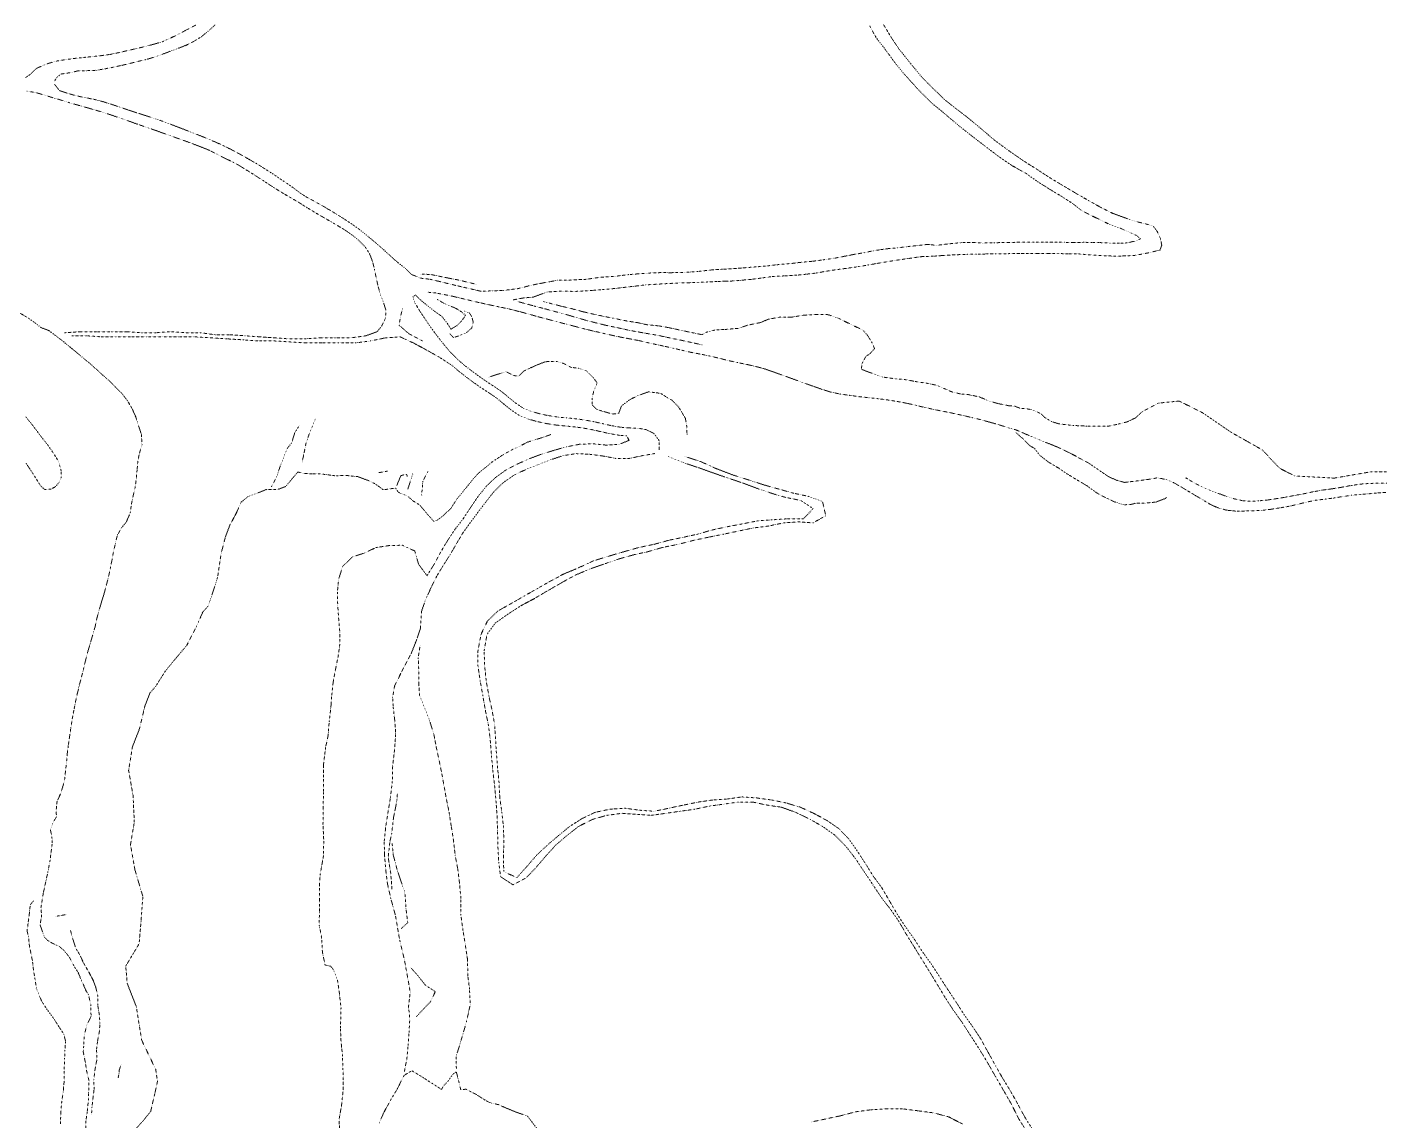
# Model space of a CAD drawing. Extents: x 682410 to 689460, y 7661803 to 7669124.
# Drawn here: x 686688 to 687350, y 7667951 to 7668486 of the extents above; entities that cross this region are included whole.
import ezdxf

# ---------------------------------------------------------------- set-up
doc = ezdxf.new("R2010")
doc.units = 0
doc.header["$MEASUREMENT"] = 0
doc.linetypes.add('DOT', pattern=[0.25, 0, -0.25])
doc.layers.add('02 TOE_Line', color=1, linetype='DOT', lineweight=20)

msp = doc.modelspace()

# ---------------------------------------------------------------- linework, layer by layer
at = {"layer": '02 TOE_Line'}
for points in [[(686770.56, 7668486.93, 4396.71), (686766.58, 7668484.87, 4395.97), (686762.49, 7668482.69, 4395.28), (686758.43, 7668480.66, 4394.48), (686754.23, 7668478.81, 4393.85), (686750.1, 7668477.57, 4393.32), (686746.07, 7668476.54, 4392.87), (686741.85, 7668475.49, 4392.33), (686737.24, 7668474.46, 4391.67), (686733.31, 7668473.54, 4391.1), (686728.77, 7668472.59, 4390.57), (686724.31, 7668471.99, 4390.16), (686719.99, 7668471.52, 4389.82), (686715.77, 7668471.1, 4389.36), (686711.42, 7668470.64, 4388.88), (686707.1, 7668470.07, 4388.49), (686702.4, 7668469.31, 4388.05), (686697.81, 7668467.99, 4387.62), (686692.72, 7668465.8, 4387.23), (686689.57, 7668462.77, 4386.68), (686687.15, 7668461.14, 4386.04)], [(686779.98, 7668486.99, 4398.12), (686776.89, 7668484.12, 4397.35), (686773.28, 7668481.22, 4396.61), (686769.63, 7668478.92, 4395.92), (686765.74, 7668477.02, 4395.23), (686761.88, 7668475.51, 4394.56), (686758.04, 7668474.11, 4394.05), (686754.24, 7668472.66, 4393.59), (686750.28, 7668471.25, 4393.12), (686746.12, 7668470.05, 4392.51), (686742.18, 7668469.13, 4392), (686737.94, 7668468.06, 4391.39), (686733.8, 7668467.11, 4390.83), (686729.67, 7668466.2, 4390.42), (686725.69, 7668465.45, 4389.96), (686721.59, 7668464.77, 4389.61), (686717.25, 7668464.65, 4389.26), (686712.93, 7668464.53, 4388.84), (686709.37, 7668463.69, 4388.41), (686704.93, 7668463.03, 4388), (686702.71, 7668461.47, 4387.54), (686701.38, 7668459.36, 4387.08)], [(686701.57, 7668457.94, 4385.55), (686703.97, 7668454.89, 4384.86), (686708.17, 7668453.49, 4384.21), (686712.23, 7668452.36, 4383.63), (686716.43, 7668451.49, 4383.21), (686720.61, 7668450.68, 4382.93), (686724.84, 7668449.61, 4382.67), (686728.93, 7668448.36, 4382.51), (686733.27, 7668446.88, 4382.27), (686737.69, 7668445.37, 4381.95), (686741.75, 7668444.05, 4381.58), (686746.05, 7668442.68, 4381.31), (686750.37, 7668441.27, 4381.15), (686754.44, 7668439.88, 4381.02), (686758.25, 7668438.46, 4380.92), (686762.64, 7668436.76, 4380.74), (686767.02, 7668435.07, 4380.56), (686771.29, 7668433.41, 4380.42), (686775.48, 7668431.75, 4380.26), (686779.66, 7668429.99, 4380.07), (686783.87, 7668428.1, 4379.86), (686788.15, 7668425.98, 4379.63), (686792.39, 7668423.7, 4379.37), (686795.97, 7668421.69, 4379.18), (686800.01, 7668419.36, 4378.97), (686803.8, 7668417.05, 4378.71), (686807.44, 7668414.73, 4378.36), (686810.79, 7668412.48, 4378.08), (686814.49, 7668410.01, 4377.74), (686818.26, 7668407.4, 4377.38), (686821.72, 7668404.78, 4377.07), (686825.1, 7668402.61, 4376.81), (686828.96, 7668400.56, 4376.33), (686832.52, 7668398.58, 4375.82), (686836.04, 7668396.52, 4375.33), (686839.58, 7668394.39, 4374.99), (686843.29, 7668392.03, 4374.4), (686846.94, 7668389.64, 4373.81), (686850.44, 7668387.16, 4373.33), (686853.98, 7668384.32, 4372.76), (686857.14, 7668381.7, 4372.24), (686860.23, 7668379.05, 4371.72), (686863.3, 7668376.34, 4371.14), (686866.31, 7668373.6, 4370.7), (686869.62, 7668370.64, 4370.39), (686872.94, 7668368.1, 4369.98), (686876.11, 7668364.98, 4369.56), (686880.68, 7668363.15, 4369.1), (686885.11, 7668362.67, 4368.82), (686889.35, 7668361.68, 4368.49), (686893.61, 7668360.62, 4368.21), (686897.75, 7668359.66, 4367.94), (686901.72, 7668358.71, 4367.55), (686906.01, 7668357.72, 4367.2), (686910.11, 7668356.76, 4366.94), (686915.64, 7668356.98, 4366.27), (686921.17, 7668357.2, 4365.6), (686924.67, 7668357.63, 4365.22), (686928.16, 7668358.06, 4364.85), (686931.54, 7668358.92, 4364.42), (686934.92, 7668359.78, 4363.99), (686940.52, 7668360.87, 4363.07), (686944.07, 7668361.52, 4362.63), (686947.63, 7668362.16, 4362.18), (686952.35, 7668362.2, 4361.46), (686956.89, 7668362.41, 4360.96), (686961.44, 7668362.62, 4360.47), (686964.9, 7668363.11, 4359.98), (686968.35, 7668363.61, 4359.49), (686972.01, 7668363.86, 4358.97), (686975.66, 7668364.1, 4358.45), (686982.36, 7668364.92, 4357.47), (686986.67, 7668365.27, 4356.88), (686990.97, 7668365.63, 4356.29), (686994.64, 7668365.77, 4355.83), (686998.31, 7668365.91, 4355.38), (687002.77, 7668365.85, 4354.81), (687009.72, 7668366, 4354.12), (687016.29, 7668366.46, 4353.34), (687022.49, 7668367.17, 4352.43), (687028.34, 7668367.56, 4351.76), (687035.17, 7668367.94, 4350.89), (687041.09, 7668368.44, 4350.21), (687045.31, 7668368.77, 4349.78), (687049.53, 7668369.09, 4349.34), (687054.44, 7668369.71, 4348.66), (687058.63, 7668370.09, 4348.19), (687062.81, 7668370.46, 4347.72), (687066.06, 7668370.88, 4347.19), (687072.39, 7668371.45, 4346.35), (687077.47, 7668372.16, 4345.55), (687082.97, 7668372.94, 4344.62), (687087.73, 7668373.86, 4343.96), (687092.48, 7668374.79, 4343.31), (687097.57, 7668375.65, 4342.84), (687102.14, 7668376.6, 4342.18), (687105.83, 7668377.14, 4341.78), (687109.77, 7668377.71, 4341.05), (687113.88, 7668377.98, 4340.49), (687118.16, 7668378.56, 4340.21), (687123.33, 7668379.12, 4339.46), (687128.51, 7668379.67, 4338.71), (687132.96, 7668379.25, 4338.17), (687138.69, 7668379.95, 4337.66), (687145.06, 7668380.56, 4337.24), (687151.16, 7668380.69, 4336.81), (687155.46, 7668380.35, 4336.22), (687160.97, 7668380.5, 4335.82), (687167.6, 7668380.63, 4335.22), (687174.23, 7668380.77, 4334.62), (687179.86, 7668380.79, 4333.96), (687185.49, 7668380.81, 4333.31), (687191.11, 7668380.83, 4332.65), (687195.59, 7668380.72, 4332.13), (687200.07, 7668380.61, 4331.6), (687205.2, 7668380.72, 4331), (687208.81, 7668380.65, 4330.59), (687212.41, 7668380.58, 4330.17), (687217.72, 7668380.35, 4329.6), (687222.32, 7668380.36, 4328.92), (687225.36, 7668380.36, 4328.21), (687230.67, 7668381.42, 4327.28), (687232.6, 7668382.44, 4326.73), (687230.69, 7668384.1, 4326.47), (687226.65, 7668385.88, 4325.94), (687222.61, 7668387.66, 4325.41), (687216.79, 7668389.83, 4324.92), (687213.3, 7668391.53, 4324.78), (687209.8, 7668393.22, 4324.63), (687203.87, 7668396.21, 4324.38), (687199.27, 7668399.84, 4324.01), (687193.57, 7668403.44, 4323.47), (687188.33, 7668406.59, 4322.89), (687185.32, 7668408.5, 4322.69), (687182.3, 7668410.4, 4322.48), (687176.84, 7668414.29, 4322.18), (687173.25, 7668416.31, 4321.89), (687169.65, 7668418.34, 4321.59), (687163.98, 7668422.18, 4320.91), (687160.44, 7668424.85, 4320.3), (687156.91, 7668427.51, 4319.68), (687153.5, 7668430.15, 4318.92), (687150.09, 7668432.79, 4318.15), (687147.27, 7668435.01, 4318.3), (687144.44, 7668437.23, 4318.44), (687139.84, 7668441.08, 4317.55), (687135.54, 7668444.77, 4317.01), (687130.92, 7668448.47, 4316.47), (687128.03, 7668451.31, 4316.1), (687125.14, 7668454.15, 4315.72), (687120.75, 7668458.91, 4315.12), (687116.54, 7668463.64, 4314.6), (687112.32, 7668468.84, 4313.99), (687109.77, 7668472.33, 4313.54), (687107.21, 7668475.82, 4313.09), (687103.29, 7668480.88, 4312.61), (687100.32, 7668486.51, 4312.05)], [(687106.99, 7668487.1, 4311.97), (687109.06, 7668483.69, 4312.42), (687111.14, 7668480.28, 4312.87), (687114.63, 7668475.13, 4313.36), (687117.5, 7668471.55, 4313.84), (687120.37, 7668467.96, 4314.31), (687123.02, 7668464.73, 4314.68), (687125.68, 7668461.5, 4315.05), (687128.69, 7668458.47, 4315.46), (687131.71, 7668455.45, 4315.87), (687136.68, 7668450.61, 4316.51), (687141.68, 7668446.64, 4317.22), (687145.01, 7668444.09, 4317.63), (687148.34, 7668441.54, 4318.03), (687151.73, 7668438.73, 4318.43), (687155.11, 7668435.91, 4318.82), (687158.22, 7668433.25, 4319.32), (687161.32, 7668430.6, 4319.82), (687165.06, 7668427.86, 4320.36), (687168.79, 7668425.12, 4320.89), (687171.96, 7668422.93, 4321.24), (687175.12, 7668420.74, 4321.6), (687178.42, 7668418.66, 4321.89), (687181.73, 7668416.59, 4322.17), (687185.28, 7668414.28, 4322.41), (687188.83, 7668411.97, 4322.65), (687194.49, 7668408.58, 4323.02), (687197.8, 7668406.62, 4323.3), (687201.1, 7668404.66, 4323.58), (687204.4, 7668402.78, 4323.79), (687207.7, 7668400.89, 4323.99), (687212.63, 7668398.11, 4324.3), (687215.87, 7668396.48, 4324.58), (687219.11, 7668394.85, 4324.85), (687224.88, 7668392.75, 4325.27), (687230.15, 7668390.96, 4325.63), (687235.14, 7668389.74, 4326.09), (687238.85, 7668388.65, 4326.14), (687240.86, 7668385.99, 4326.49), (687242.44, 7668382.5, 4326.63), (687243.03, 7668379.31, 4326.91), (687242.18, 7668376.89, 4327.25), (687236.4, 7668375.54, 4327.43), (687229.7, 7668374.28, 4328), (687225.49, 7668374.1, 4328.54), (687221.28, 7668373.92, 4329.09), (687214.47, 7668374.14, 4329.96), (687209.24, 7668374.49, 4330.6), (687202.41, 7668375.04, 4331.3), (687197.45, 7668375.12, 4331.87), (687192.5, 7668375.19, 4332.44), (687187.47, 7668375.22, 4333.15), (687182.44, 7668375.25, 4333.87), (687178.22, 7668375.24, 4334.35), (687174, 7668375.22, 4334.83), (687168.01, 7668375.16, 4335.41), (687162.01, 7668375.1, 4336), (687157.21, 7668375.01, 4336.22), (687152.4, 7668374.92, 4336.44), (687147.6, 7668374.83, 4336.67), (687143.42, 7668374.66, 4337.05), (687139.23, 7668374.48, 4337.43), (687135.5, 7668374.22, 4337.86), (687131.76, 7668373.96, 4338.29), (687125.33, 7668373.69, 4339.17), (687118.95, 7668372.77, 4340), (687112.57, 7668371.85, 4340.82), (687108.25, 7668371.13, 4341.34), (687103.93, 7668370.41, 4341.86), (687099.36, 7668369.61, 4342.38), (687094.79, 7668368.81, 4342.91), (687089.93, 7668368.14, 4343.53), (687085.06, 7668367.47, 4344.14), (687080.2, 7668366.8, 4344.76), (687073.72, 7668365.62, 4345.84), (687069.14, 7668365.13, 4346.56), (687064.56, 7668364.64, 4347.29), (687058.55, 7668364.29, 4347.98), (687052.55, 7668363.95, 4348.67), (687047.49, 7668363.28, 4349.31), (687042.43, 7668362.62, 4349.95), (687038.11, 7668362.22, 4350.54), (687033.8, 7668361.82, 4351.14), (687029.7, 7668361.7, 4351.57), (687025.6, 7668361.58, 4352), (687021.02, 7668361.33, 4352.63), (687016.43, 7668361.07, 4353.26), (687011.92, 7668360.97, 4353.73), (687007.42, 7668360.87, 4354.2), (687002.9, 7668360.62, 4354.73), (686998.39, 7668360.36, 4355.26), (686994.41, 7668360.12, 4355.77), (686990.44, 7668359.87, 4356.29), (686986.47, 7668359.4, 4356.91), (686982.5, 7668358.94, 4357.53), (686978.34, 7668358.46, 4358.12), (686974.18, 7668357.98, 4358.72), (686969.41, 7668357.58, 4359.3), (686964.64, 7668357.19, 4359.88), (686960.27, 7668356.93, 4360.46), (686955.91, 7668356.68, 4361.04), (686950.53, 7668356.87, 4361.72), (686946.51, 7668356.65, 4362.3), (686942.49, 7668356.43, 4362.89), (686939.04, 7668355.16, 4363.55), (686935.58, 7668353.9, 4364.21), (686930.39, 7668353.45, 4364.68), (686925.74, 7668352.53, 4365.46)], [(686706.44, 7668336.5, 4343.61), (686714.25, 7668337, 4344.53), (686722.19, 7668337, 4345.59), (686729.44, 7668337, 4346.59), (686737.06, 7668337, 4347.75), (686744.12, 7668336.5, 4348.7), (686751.38, 7668336.5, 4349.87), (686758.38, 7668337, 4351.09), (686765.56, 7668336.5, 4352.37), (686772.81, 7668336.5, 4353.55), (686780.19, 7668335.5, 4354.89), (686787.25, 7668335.5, 4356.2), (686794.69, 7668335, 4357.58), (686801.81, 7668334.5, 4358.92), (686808.94, 7668334, 4360.24), (686816.25, 7668333.5, 4361.64), (686823.81, 7668333.5, 4362.99), (686831.44, 7668334, 4364.32), (686838.88, 7668334, 4365.53), (686846.56, 7668334, 4366.7), (686853.81, 7668335, 4367.63), (686859.31, 7668337, 4368.42), (686861.62, 7668339.91, 4368.84), (686863.41, 7668343.69, 4369.16), (686863.6, 7668347.53, 4369.52), (686862.44, 7668351.22, 4369.62), (686860.95, 7668355.13, 4369.75), (686859.8, 7668359.06, 4369.91), (686858.86, 7668363.32, 4370.15), (686858, 7668367.53, 4370.64), (686857.04, 7668371.36, 4371.15), (686855.64, 7668375.09, 4371.52), (686853.55, 7668378.34, 4372.09), (686850.67, 7668381.34, 4372.65), (686847.49, 7668383.99, 4373.21), (686844.13, 7668386.33, 4373.75), (686840.37, 7668388.67, 4374.23), (686836.52, 7668390.91, 4374.91), (686832.67, 7668393.13, 4375.51), (686828.87, 7668395.32, 4376.04), (686825.06, 7668397.64, 4376.59), (686821.44, 7668399.93, 4376.96), (686817.81, 7668402.09, 4377.27), (686814.31, 7668404.1, 4377.59), (686810.53, 7668406.39, 4377.85), (686806.62, 7668408.88, 4378.2), (686802.63, 7668411.52, 4378.55), (686799.2, 7668413.7, 4378.83), (686795.71, 7668415.89, 4379.04), (686792.23, 7668418.03, 4379.28), (686788.61, 7668420.01, 4379.56), (686784.76, 7668421.89, 4379.74), (686780.94, 7668423.79, 4379.97), (686777.25, 7668425.69, 4380.18), (686773.23, 7668427.34, 4380.36), (686769.03, 7668428.94, 4380.51), (686764.64, 7668430.56, 4380.6), (686760.13, 7668432.15, 4380.76), (686755.62, 7668433.74, 4380.92), (686751.19, 7668435.33, 4381.12), (686746.87, 7668436.84, 4381.29), (686742.94, 7668438.2, 4381.44), (686738.95, 7668439.6, 4381.58), (686734.49, 7668441.17, 4381.92), (686730.02, 7668442.71, 4382.22), (686725.54, 7668444.18, 4382.45), (686721.63, 7668445.33, 4382.67), (686717.62, 7668446.49, 4382.94), (686713.42, 7668447.68, 4383.31), (686708.95, 7668448.93, 4383.93), (686704.75, 7668450.25, 4384.56), (686700.67, 7668451.42, 4385.27), (686696.5, 7668452.76, 4385.94), (686692.29, 7668453.95, 4386.4), (686687.93, 7668454.68, 4386.77)], [(686907.79, 7668360.21, 4366.48), (686898.6, 7668362.37, 4367.3), (686893.87, 7668363.27, 4367.75), (686885.63, 7668364.96, 4368.54), (686880.71, 7668365.21, 4369.05)], [(686997.28, 7668279.22, 4381.3), (686997.25, 7668283.71, 4381.26), (686994.71, 7668287.18, 4381.2), (686990.83, 7668289.14, 4381.12), (686986.54, 7668289.85, 4380.87), (686982.4, 7668289.93, 4380.5), (686978.34, 7668290.29, 4380.02), (686973.95, 7668291.06, 4379.52), (686969.43, 7668292.05, 4379.02), (686965.24, 7668293, 4378.52), (686960.79, 7668293.83, 4378.03), (686956.27, 7668294.44, 4377.63), (686951.85, 7668294.88, 4377.28), (686947.7, 7668295.27, 4377.13), (686943.16, 7668295.95, 4376.9), (686938.72, 7668296.91, 4376.78), (686934.5, 7668298.07, 4376.61), (686930.73, 7668299.61, 4376.28), (686926.92, 7668302.2, 4375.59), (686923.63, 7668304.88, 4375.11), (686920.31, 7668307.62, 4374.73), (686916.57, 7668310.19, 4374.32), (686912.79, 7668312.65, 4373.88), (686909.07, 7668315.24, 4373.42), (686905.44, 7668317.91, 4373), (686901.93, 7668320.65, 4372.53), (686898.61, 7668323.5, 4371.99), (686895.49, 7668326.59, 4371.52), (686892.64, 7668329.89, 4371.04), (686889.94, 7668333.28, 4370.67), (686887.33, 7668336.69, 4370.45), (686884.9, 7668340.05, 4370.31), (686882.65, 7668343.38, 4370.15), (686880.07, 7668347.26, 4369.88), (686877.91, 7668350.91, 4369.64), (686876.81, 7668353.93, 4369.5), (686878.03, 7668355.01, 4369.37), (686880, 7668352.96, 4369.2), (686883.48, 7668350.1, 4368.98), (686886.99, 7668347.27, 4368.86), (686891.01, 7668344.43, 4369.06), (686893.59, 7668341.15, 4369.15), (686895.4, 7668338.25, 4369.21), (686898.3, 7668339.95, 4369.14), (686900.39, 7668342.03, 4368.92), (686902.6, 7668344.91, 4368.79), (686900.51, 7668346.77, 4368.59), (686897.63, 7668348.54, 4368.75), (686892.09, 7668350.81, 4368.77), (686888.56, 7668352.89, 4368.79)], [(687352.65, 7668258.42, 4360.89), (687348.07, 7668258.11, 4361.51), (687343.92, 7668257.71, 4362.04), (687339.84, 7668257.44, 4362.59), (687335.78, 7668257, 4363.11), (687331.66, 7668256.42, 4363.79), (687326.93, 7668255.63, 4364.46), (687322.87, 7668255.13, 4364.95), (687318.16, 7668254.55, 4365.71), (687313.56, 7668253.6, 4366.3), (687309.66, 7668252.62, 4366.9), (687305.17, 7668251.61, 4367.64), (687300.63, 7668250.82, 4368.1), (687296.22, 7668250.12, 4368.56), (687291.74, 7668249.62, 4368.94), (687287.38, 7668249.38, 4369.25), (687283.18, 7668249.32, 4369.39), (687279.12, 7668249.28, 4369.52), (687274.86, 7668249.7, 4369.66), (687270.56, 7668250.85, 4369.65), (687266.79, 7668252.54, 4369.7), (687262.98, 7668254.91, 4369.68), (687259.41, 7668256.95, 4369.54), (687255.81, 7668259.1, 4369.39), (687252.24, 7668261.28, 4369.3), (687248.64, 7668263.31, 4369.49), (687245.09, 7668264.75, 4369.64), (687240.99, 7668265.54, 4369.6), (687236.53, 7668264.79, 4369.73), (687231.51, 7668264.12, 4370.07), (687224.99, 7668263.31, 4370.3), (687221.51, 7668264.16, 4370.29), (687217.25, 7668265.97, 4370.05), (687212.16, 7668269.42, 4369.96), (687207.46, 7668272.65, 4369.99), (687204.33, 7668274.33, 4369.84), (687199.39, 7668277.03, 4369.76), (687194.41, 7668279.53, 4369.66), (687188.97, 7668281.86, 4369.56), (687186.05, 7668282.96, 4369.51), (687181.8, 7668284.73, 4369.43), (687178.17, 7668286.24, 4369.26), (687173.28, 7668288.31, 4369.23), (687171.96, 7668288.91, 4369.13), (687168.15, 7668289.99, 4368.9), (687163.59, 7668291.43, 4368.75), (687158.97, 7668292.75, 4368.64), (687154.4, 7668294, 4368.53), (687150.04, 7668295.05, 4368.59), (687145.79, 7668296.04, 4368.53), (687141.53, 7668296.97, 4368.33), (687137.08, 7668297.88, 4367.97), (687132.48, 7668298.81, 4367.62), (687127.73, 7668299.84, 4367.37), (687123.04, 7668300.94, 4367.13), (687118.22, 7668302.04, 4366.73), (687113.54, 7668302.91, 4366.28), (687108.71, 7668303.66, 4365.77), (687104.48, 7668304.21, 4365.24), (687099.84, 7668304.72, 4364.67), (687094.98, 7668305.22, 4364.32), (687090.26, 7668305.89, 4363.91), (687085.65, 7668306.54, 4363.4), (687081.21, 7668307.47, 4362.92), (687076.93, 7668308.78, 4362.42), (687072.9, 7668310.22, 4362.06), (687068.88, 7668311.64, 4361.95), (687064.85, 7668313.07, 4361.78), (687060.92, 7668314.52, 4361.67), (687056.9, 7668315.96, 4361.5), (687053, 7668317.38, 4361.74), (687048.33, 7668318.98, 4362.06), (687044.45, 7668319.99, 4362.16), (687040.55, 7668320.89, 4362.34), (687035.66, 7668321.89, 4362.46), (687030.87, 7668322.96, 4362.49), (687026.96, 7668323.93, 4362.55), (687022.14, 7668325.08, 4362.58), (687017.49, 7668326.02, 4362.68), (687012.88, 7668326.9, 4362.82), (687008.38, 7668327.94, 4362.97), (687004.02, 7668328.92, 4363.19), (686999.71, 7668329.91, 4363.23), (686995.43, 7668330.82, 4363.28), (686991.14, 7668331.75, 4363.37), (686986.98, 7668332.73, 4363.52), (686982.91, 7668333.5, 4363.65), (686978.65, 7668334.29, 4363.71), (686974.25, 7668335.23, 4363.77), (686969.77, 7668336.23, 4363.89), (686965.33, 7668337.25, 4364.13), (686960.85, 7668338.32, 4364.22), (686956.33, 7668339.52, 4364.36), (686951.79, 7668340.7, 4364.49), (686947.12, 7668341.92, 4364.6), (686942.4, 7668343.15, 4364.72), (686937.77, 7668344.39, 4364.88), (686933.22, 7668345.67, 4365.04), (686928.61, 7668346.93, 4365.22), (686923.81, 7668348.11, 4365.4), (686918.96, 7668349.14, 4365.85), (686914.21, 7668350.14, 4366.36), (686909.55, 7668351.16, 4366.81), (686905.11, 7668352.2, 4367.22), (686900.84, 7668353.22, 4367.63), (686896.63, 7668354.23, 4367.85), (686892.53, 7668355.09, 4368.12), (686888.01, 7668355.93, 4368.48), (686883.88, 7668356.33, 4368.79)], [(686684.66, 7668346.08, 4343.92), (686688.57, 7668343.77, 4343.51), (686691.97, 7668341.33, 4342.95), (686694.89, 7668339.06, 4342.75), (686698.8, 7668337.55, 4342.57), (686702.35, 7668334.85, 4342.5), (686705.83, 7668332.21, 4342.12), (686709.24, 7668329.37, 4341.71), (686712.52, 7668326.7, 4341.47), (686715.58, 7668324.1, 4341.28), (686718.81, 7668321.51, 4341.04), (686722.14, 7668318.47, 4340.79), (686725.17, 7668315.71, 4340.61), (686728.35, 7668312.93, 4340.38), (686731.38, 7668309.86, 4340.17), (686734.38, 7668306.93, 4339.92), (686737.21, 7668303.24, 4339.7), (686739.47, 7668299.36, 4339.46), (686741.26, 7668295.32, 4339.23), (686742.64, 7668290.97, 4338.93), (686744.01, 7668286.73, 4338.69), (686744.32, 7668281.75, 4338.39), (686743.03, 7668277.49, 4337.94), (686742.28, 7668273.7, 4337.66), (686741.94, 7668269.8, 4337.4), (686741.56, 7668265.48, 4336.9), (686741.01, 7668261.1, 4336.42), (686740.03, 7668256.87, 4335.92), (686739.13, 7668252.74, 4335.41), (686738.55, 7668248.33, 4335.15), (686736.61, 7668243.9, 4334.78), (686733.93, 7668240.64, 4334.36), (686732.19, 7668237.36, 4333.86), (686731.28, 7668233.47, 4333.38), (686730.37, 7668229.38, 4332.97), (686729.64, 7668225.47, 4332.49), (686728.83, 7668221.3, 4332.04), (686727.88, 7668216.86, 4331.57), (686726.79, 7668212.79, 4331.15), (686725.75, 7668208.83, 4330.67), (686724.54, 7668204.92, 4330.24), (686723.34, 7668200.92, 4329.79), (686722.3, 7668197.05, 4329.32), (686721.35, 7668192.65, 4328.79), (686720.14, 7668188.45, 4328.31), (686718.99, 7668184.57, 4327.85), (686717.82, 7668180.57, 4327.43), (686716.76, 7668176.55, 4327.04), (686715.8, 7668172.4, 4326.57), (686714.71, 7668168.12, 4326.15), (686713.68, 7668164.25, 4325.8), (686712.68, 7668160.04, 4325.4), (686711.82, 7668156.11, 4325.04), (686711, 7668151.92, 4324.64), (686710.21, 7668147.77, 4324.22), (686709.52, 7668143.31, 4323.85), (686708.89, 7668139.05, 4323.47), (686708.31, 7668135, 4323.06), (686707.76, 7668130.74, 4322.77), (686707.37, 7668126.09, 4322.45), (686706.85, 7668121.6, 4322.2), (686706.4, 7668117.43, 4321.91), (686704.67, 7668111.41, 4321.05), (686702.78, 7668107.44, 4321.01), (686702.32, 7668102.93, 4320.96), (686702.47, 7668099.77, 4321.02), (686700.87, 7668097.06, 4321.1), (686699.49, 7668093.41, 4320.96), (686700.26, 7668089.94, 4320.73), (686700.39, 7668086.75, 4320.76), (686699.34, 7668078.55, 4320.84), (686698.2, 7668072.43, 4320.89), (686696.09, 7668062.8, 4320.99), (686694.89, 7668055.35, 4321.06), (686695.21, 7668051.48, 4321.09), (686694.45, 7668046.91, 4321.13), (686696.64, 7668040.84, 4321.28), (686698.17, 7668039.37, 4321.71), (686700.39, 7668037.98, 4322.16), (686703.81, 7668036.41, 4322.44), (686705.96, 7668034.64, 4322.72), (686708.86, 7668031.09, 4322.87), (686710.96, 7668026.92, 4323.01), (686713.03, 7668023.76, 4323.4), (686714.35, 7668020.59, 4323.74), (686717.06, 7668014.45, 4324.31), (686718.15, 7668012.78, 4324.47), (686719.28, 7668007.78, 4324.45), (686719.39, 7668002.18, 4325.14), (686717.3, 7667997.97, 4325.26), (686716.01, 7667992.54, 4325.79), (686715.8, 7667987.6, 4326.45), (686715.57, 7667984.85, 4326.82), (686716.54, 7667980.05, 4328.09), (686717.25, 7667975.36, 4329.19), (686718.41, 7667970.74, 4329.81), (686718.18, 7667964.84, 4330.71), (686718.08, 7667961.32, 4330.74), (686717.52, 7667955.48, 4331.14), (686716.93, 7667951.46, 4331.46), (686716.77, 7667946.13, 4331.54)], [(686871.65, 7668348.25, 4369.62), (686870.71, 7668344.18, 4369.62), (686870.03, 7668340.18, 4369.49), (686874.88, 7668336, 4369.81), (686881.44, 7668332.5, 4370.29)], [(686901.95, 7668347.01, 4368.45), (686904.35, 7668346.24, 4368.28), (686905.66, 7668344.31, 4368.66), (686906.29, 7668341.59, 4368.79), (686905.55, 7668338.78, 4369.18), (686902.9, 7668336.5, 4369.89), (686898.9, 7668334.84, 4370.41), (686896.59, 7668334.15, 4370.04), (686894.87, 7668336.05, 4369.91)], [(687018.2, 7668330.59, 4362.56), (687013.75, 7668331.58, 4362.7), (687009.15, 7668332.57, 4362.79), (687004.34, 7668333.57, 4363.02), (687000.39, 7668334.41, 4363.17), (686996.31, 7668335.27, 4363.18), (686992.02, 7668336, 4363.33), (686987.75, 7668336.75, 4363.47), (686983.45, 7668337.51, 4363.59), (686979.17, 7668338.43, 4363.69), (686974.89, 7668339.37, 4363.75), (686970.66, 7668340.26, 4363.89), (686966.43, 7668341.31, 4364.03), (686962.05, 7668342.41, 4364.2), (686957.69, 7668343.65, 4364.34), (686953.37, 7668344.93, 4364.5), (686949.04, 7668346.15, 4364.51), (686944.63, 7668347.31, 4364.78), (686940.32, 7668348.47, 4364.95), (686936.14, 7668349.56, 4365.12), (686932.07, 7668350.66, 4365.24), (686927.94, 7668351.77, 4365.39)], [(687376.41, 7668268.55, 4355.77), (687345.57, 7668268.54, 4359.2), (687327.35, 7668265.4, 4362.01), (687308, 7668266.47, 4361.56), (687300.7, 7668270.21, 4358.85), (687292.17, 7668279.23, 4353.58), (687276.83, 7668287.9, 4350.01), (687262.96, 7668297.39, 4348.23), (687251.55, 7668303.1, 4349.69), (687241.43, 7668302.07, 4353.59), (687233.56, 7668297.91, 4357.96), (687230.31, 7668294.95, 4360.19), (687226.44, 7668293.01, 4362.2), (687221.76, 7668291.81, 4363.59), (687216.78, 7668290.78, 4364.83), (687206.35, 7668290.84, 4365.76), (687199.46, 7668291.15, 4366.19), (687192.88, 7668291.92, 4366.71), (687189.11, 7668293.02, 4366.74), (687185.66, 7668295.19, 4366.29), (687183.96, 7668296.85, 4365.84), (687182.18, 7668297.78, 4365.7), (687179.04, 7668298.92, 4365.65), (687176.8, 7668299.31, 4365.81), (687173.59, 7668299.63, 4366.13), (687171.13, 7668300.58, 4366.11), (687168.25, 7668300.79, 4366.41), (687163.22, 7668301.81, 4366.5), (687158.69, 7668303.03, 4366.4), (687153.64, 7668305.19, 4365.92), (687148.16, 7668306.28, 4365.84), (687144.96, 7668306.51, 4365.9), (687140.53, 7668307.54, 4365.74), (687137.44, 7668308.86, 4365.37), (687133.09, 7668310.79, 4364.81), (687127.74, 7668311.87, 4364.58), (687121.8, 7668312.74, 4364.55), (687118.55, 7668313.48, 4364.18), (687112.92, 7668313.95, 4363.98), (687106.54, 7668314.82, 4363.76), (687102.42, 7668316.33, 4363.27), (687099.43, 7668317.34, 4362.95), (687096.16, 7668318.65, 4362.56), (687096.45, 7668321.49, 4361.59), (687098.41, 7668325, 4360.39), (687100.38, 7668326.26, 4359.95), (687102.59, 7668328.79, 4359.06), (687101.35, 7668331.59, 4358.09), (687099.16, 7668335.24, 4356.8), (687096.88, 7668337.77, 4355.87), (687093.09, 7668339.59, 4355.2), (687089.3, 7668341.41, 4354.57), (687085.01, 7668343.56, 4353.8), (687079.9, 7668345.33, 4353.43), (687073.66, 7668345.4, 4353.69), (687068.13, 7668345.1, 4353.98), (687061.65, 7668344.04, 4354.6), (687056.73, 7668344.2, 4354.76), (687050.69, 7668343.11, 4355.35), (687046.81, 7668341.47, 4356.13), (687040.4, 7668340.16, 4357.05), (687035.89, 7668338.62, 4357.96), (687029.38, 7668338.09, 4358.75), (687024.43, 7668337.83, 4359.25), (687020.22, 7668336.69, 4359.96), (687018.13, 7668335.55, 4360.52), (687013.65, 7668336.5, 4360.67), (687008.4, 7668337.57, 4360.86), (687001.99, 7668338.97, 4361.09), (686997.28, 7668339.83, 4361.21), (686990.68, 7668340.5, 4361.78), (686987.13, 7668341.36, 4361.72), (686981.43, 7668342.24, 4362.03), (686974.33, 7668343.68, 4362.25), (686966.64, 7668345.24, 4362.68), (686960.4, 7668346.65, 4363.07), (686954.65, 7668348.22, 4363.36), (686950, 7668349.3, 4363.54), (686944.21, 7668350.79, 4363.9), (686940.57, 7668351.79, 4364.02)], [(686840.92, 7667947.02, 4416.1), (686840.66, 7667951.56, 4415.62), (686841.95, 7667958.94, 4414.99), (686842.77, 7667966.95, 4414.37), (686842.61, 7667976.07, 4413.57), (686842.34, 7667983.1, 4412.92), (686841.55, 7667991.1, 4412.2), (686841.4, 7667996.62, 4411.67), (686841.64, 7668006.28, 4410.89), (686840.8, 7668013.9, 4410.3), (686839.92, 7668020.01, 4409.9), (686837.83, 7668025.19, 4409.35), (686836.6, 7668026.67, 4409.22), (686833.86, 7668027.29, 4409.17), (686832.56, 7668033.42, 4408.84), (686832.16, 7668040.8, 4408.14), (686831, 7668046.69, 4407.69), (686831.06, 7668053.11, 4407.14), (686831.08, 7668059.2, 4406.72), (686831.14, 7668067.75, 4406.07), (686831.51, 7668071.8, 4405.73), (686833.09, 7668080.78, 4404.97), (686833.18, 7668088.48, 4404.17), (686832.83, 7668096.01, 4403.4), (686832.84, 7668103.84, 4402.97), (686833.14, 7668111.8, 4402.43), (686833.02, 7668119.17, 4402.01), (686833.05, 7668125.02, 4401.67), (686834.06, 7668133.45, 4400.95), (686835.32, 7668139.56, 4400.33), (686835.88, 7668146.28, 4399.83), (686836.79, 7668154.52, 4399.39), (686837.09, 7668158.92, 4399.04), (686837.78, 7668165.47, 4398.63), (686838.97, 7668171.99, 4398.2), (686840.17, 7668177.86, 4397.8), (686841.06, 7668184.11, 4397.42), (686841.02, 7668190.37, 4396.89), (686840.5, 7668196.63, 4396.44), (686840.03, 7668203.22, 4395.9), (686839.87, 7668209.55, 4395.54), (686840.45, 7668215.79, 4395.07), (686842.42, 7668222.21, 4394.75), (686847.21, 7668226.9, 4394.67), (686853.11, 7668228.75, 4394.65), (686858.71, 7668231.45, 4394.43), (686865.07, 7668232.39, 4394.38), (686871.56, 7668232.59, 4394.16), (686877.68, 7668229.8, 4394.15), (686879.56, 7668223.35, 4394.3), (686883.68, 7668217.68, 4393.86), (686887.13, 7668223.19, 4392.86), (686890.27, 7668229.05, 4391.85), (686893.69, 7668234.77, 4390.84), (686897.43, 7668240.39, 4389.99), (686901.41, 7668245.56, 4389.29), (686904.93, 7668250.92, 4388.68), (686908.55, 7668256.29, 4387.97), (686912.76, 7668261.49, 4387.24), (686917.31, 7668265.75, 4386.49), (686922.42, 7668269.47, 4385.8), (686927.83, 7668272.27, 4385.35), (686933.87, 7668274.93, 4384.76), (686939.94, 7668277.18, 4384.18), (686946.02, 7668279.05, 4383.55), (686952.01, 7668280.73, 4382.97), (686958.32, 7668281.96, 4382.45), (686964.97, 7668282.19, 4382.11), (686971.19, 7668281.55, 4381.89), (686977.6, 7668281.88, 4381.42), (686982.5, 7668283.85, 4380.87), (686981.39, 7668286.07, 4380.5), (686977.82, 7668286.32, 4380.02), (686973.18, 7668287.14, 4379.52), (686968.56, 7668288.15, 4379.02), (686964.44, 7668289.08, 4378.52), (686960.16, 7668289.88, 4378.03), (686955.8, 7668290.47, 4377.63), (686951.47, 7668290.9, 4377.28), (686947.21, 7668291.3, 4377.13), (686942.44, 7668292.02, 4376.9), (686937.77, 7668293.02, 4376.78), (686933.21, 7668294.28, 4376.61), (686928.83, 7668296.06, 4376.28), (686924.52, 7668298.99, 4375.59), (686921.09, 7668301.79, 4375.11), (686917.91, 7668304.42, 4374.73), (686914.35, 7668306.86, 4374.32), (686910.55, 7668309.33, 4373.88), (686906.74, 7668311.99, 4373.42), (686903.03, 7668314.72, 4373), (686899.39, 7668317.55, 4372.53), (686895.89, 7668320.56, 4371.99), (686889.75, 7668324.5, 4371.25), (686883.56, 7668328, 4370.73), (686877.06, 7668331.5, 4370.11), (686870.5, 7668334.5, 4369.54), (686863.44, 7668334, 4368.85), (686856, 7668332.5, 4367.98), (686848.63, 7668331.5, 4367.04), (686840.19, 7668331.5, 4365.79), (686832.44, 7668331.5, 4364.54), (686824.25, 7668331.5, 4363.08), (686816.56, 7668332, 4361.65), (686808.88, 7668332.5, 4360.21), (686801.31, 7668332.5, 4358.85), (686794.06, 7668333, 4357.56), (686785.94, 7668333.5, 4356.05), (686777.75, 7668334, 4354.56), (686769.75, 7668334.5, 4353.14), (686762.25, 7668334.5, 4351.88), (686753.88, 7668334.5, 4350.3), (686746.44, 7668334.5, 4349.04), (686738.69, 7668334.5, 4347.9), (686731.44, 7668334.5, 4346.76), (686724.38, 7668334.5, 4345.84), (686717.12, 7668335, 4344.8), (686710.06, 7668335, 4343.98)], [(687010.98, 7668286.64, 4378.89), (687010.81, 7668287.7, 4378.32), (687010.78, 7668290.51, 4377.45), (687010.09, 7668294.58, 4375.63), (687008.37, 7668297.53, 4375.1), (687006.78, 7668300.11, 4373.97), (687003.56, 7668303.52, 4373.23), (687000.85, 7668304.99, 4373.02), (686997.95, 7668306.87, 4372.58), (686994.96, 7668307.24, 4372.67), (686991.98, 7668307.6, 4372.77), (686989.18, 7668306.58, 4373.31), (686986.37, 7668305.55, 4373.85), (686982.81, 7668303.71, 4374.93), (686978.82, 7668300.72, 4376.27), (686977.45, 7668297.06, 4377.68), (686974.47, 7668296.74, 4377.84), (686969.15, 7668298.23, 4377.53), (686966.53, 7668299.04, 4377.36), (686964.48, 7668301.22, 4376.51), (686964.45, 7668304.42, 4375.65), (686965.19, 7668307.7, 4374.71), (686966.93, 7668311.99, 4373.23), (686964.93, 7668314.61, 4372.55), (686961.63, 7668317.84, 4371.39), (686957.71, 7668319.17, 4371.11), (686954.32, 7668319.52, 4371.2), (686950.56, 7668321.44, 4370.8), (686946.96, 7668322.49, 4370.76), (686941.62, 7668322.33, 4371.29), (686937.16, 7668320.61, 4371.96), (686934.18, 7668319.24, 4372.47), (686931.2, 7668317.87, 4372.99), (686928.52, 7668315.29, 4373.61), (686926.03, 7668315.56, 4373.5), (686922.33, 7668317.44, 4373.3), (686917.83, 7668316.05, 4373.94), (686913.56, 7668314.65, 4374.45)], [(686687.31, 7668295.56, 4340.32), (686689.01, 7668293.47, 4340), (686690.71, 7668291.38, 4339.68), (686692.64, 7668288.81, 4339.39), (686694.57, 7668286.24, 4339.1), (686696.34, 7668283.99, 4338.77), (686698.11, 7668281.74, 4338.45), (686699.64, 7668279.53, 4338.22), (686701.18, 7668277.32, 4337.99), (686702.37, 7668275.38, 4337.74), (686703.56, 7668273.44, 4337.5), (686704.19, 7668271.14, 4337.34), (686704.82, 7668268.83, 4337.19), (686704.72, 7668265.57, 4336.97), (686703.69, 7668263.26, 4336.82), (686702.07, 7668261.3, 4336.76), (686699.89, 7668260.01, 4336.66), (686696.76, 7668259.84, 4336.99), (686694.83, 7668261.48, 4337.18), (686692.77, 7668264.73, 4337.53), (686691.46, 7668266.8, 4337.83), (686690.16, 7668268.86, 4338.13), (686688.83, 7668270.83, 4338.38), (686687.51, 7668272.8, 4338.63)], [(686829.21, 7668294.6, 4363.9), (686827.6, 7668290.66, 4363.2), (686825.98, 7668286.67, 4362.93), (686824.58, 7668282.65, 4362.62), (686822.61, 7668273.03, 4362.08)], [(686944.24, 7668286.71, 4380.59), (686942.18, 7668285.97, 4380.78), (686939.5, 7668285.06, 4381.11), (686932.69, 7668282.94, 4381.63), (686928.81, 7668280.83, 4382.32), (686925.63, 7668279.48, 4382.63), (686920.8, 7668276.78, 4383.28), (686915.45, 7668273.23, 4383.94), (686911.84, 7668270.2, 4384.41), (686909.21, 7668268.12, 4384.71), (686906.66, 7668265.45, 4385.02), (686903.94, 7668262.06, 4385.46), (686901.39, 7668258.93, 4385.66), (686898.02, 7668254.8, 4385.8), (686895.43, 7668250.64, 4386.32), (686893.31, 7668248.7, 4386.32), (686891.3, 7668246.78, 4386.22), (686888.55, 7668244.72, 4385.9), (686887.09, 7668244.2, 4385.62), (686885.21, 7668246.25, 4384.77), (686882.25, 7668249.69, 4383.6), (686880.22, 7668252.17, 4382.21), (686876.86, 7668254.28, 4381.92), (686874.21, 7668256.61, 4380.36), (686869.7, 7668258.47, 4378.87), (686868.36, 7668260.55, 4377.32), (686862.3, 7668259.7, 4377.7), (686860.13, 7668261.33, 4376.25), (686858, 7668262.81, 4374.83), (686855.37, 7668264.09, 4373.6), (686852.1, 7668265.28, 4372.23), (686849.84, 7668266.14, 4371.44), (686846.34, 7668266.47, 4370.34), (686844.1, 7668266.75, 4369.63), (686839.31, 7668266.5, 4368.2), (686836.67, 7668266.84, 4367.37), (686830.91, 7668267.53, 4365.7), (686827.71, 7668267.48, 4364.87), (686823.53, 7668267.69, 4364.04), (686820.57, 7668268.41, 4362.11), (686818.68, 7668266.22, 4362.3), (686814.61, 7668261.32, 4362.85), (686810.81, 7668259.9, 4361.38), (686805.36, 7668259.9, 4358.78), (686800.85, 7668258.12, 4357.12), (686796.18, 7668256.43, 4355.74), (686792.72, 7668253.52, 4354.86), (686790.63, 7668248.69, 4354.59), (686787.27, 7668242.38, 4353.94), (686785.1, 7668236.71, 4353.68), (686782.99, 7668228.45, 4353.86), (686781.26, 7668216.74, 4354.23), (686777.66, 7668205.64, 4353.6), (686776.55, 7668202.73, 4353.26), (686773.99, 7668199.81, 4352.11), (686770.82, 7668192.56, 4350.57), (686766.17, 7668183.55, 4348.46), (686761.35, 7668177.89, 4346.14), (686755.77, 7668171.11, 4343.37), (686751.04, 7668163.61, 4341.04), (686748.2, 7668160.35, 4339.61), (686745.62, 7668153.67, 4337.74), (686743.12, 7668142.94, 4335.72), (686739.61, 7668133.98, 4333.51), (686737.77, 7668122.41, 4332.7), (686739.94, 7668110.2, 4334.63), (686740.55, 7668097.2, 4336.29), (686738.67, 7668086.18, 4336.75), (686740.85, 7668073.83, 4339.74), (686744.72, 7668060.84, 4343.91), (686743.85, 7668048.85, 4344.27), (686742.91, 7668037.7, 4343.35), (686736.36, 7668026.8, 4338.8), (686737.05, 7668018.42, 4338.1), (686741.48, 7668007.1, 4339.38), (686744.17, 7667990.5, 4341.9), (686751.03, 7667976.22, 4347.97), (686751.88, 7667970.34, 4350.07), (686750.55, 7667964.28, 4351.07), (686748.56, 7667955.75, 4352.25), (686744.88, 7667951.14, 4351.29), (686738.06, 7667943.65, 4349.27)], [(686807.64, 7668261.16, 4359.63), (686810.16, 7668265.96, 4360.24), (686812.01, 7668271.56, 4360.4), (686815.33, 7668279.95, 4360.91), (686817.51, 7668282.61, 4361.4), (686819.05, 7668287.71, 4361.65), (686821.19, 7668290.96, 4362.06)], [(687245.32, 7668255.86, 4376.56), (687244.8, 7668255.48, 4376.48), (687240.18, 7668253.69, 4377.18), (687234.79, 7668253.18, 4377.5), (687230.39, 7668253.17, 4377.96), (687227.72, 7668252.46, 4378.3), (687224.25, 7668252.39, 4377.71), (687219.89, 7668253.84, 4377.47), (687214.82, 7668256.23, 4377.03), (687211.22, 7668258.2, 4376.52), (687206.51, 7668261.63, 4375.95), (687201.83, 7668264.38, 4375.6), (687196.62, 7668267.58, 4374.91), (687192.63, 7668270.29, 4374.39), (687187.76, 7668273.17, 4373.82), (687185.53, 7668274.87, 4373.46), (687183.16, 7668276.79, 4373), (687180.84, 7668279.92, 4372.23), (687178.65, 7668281.17, 4371.76), (687175.38, 7668284.42, 4370.86), (687172.04, 7668287.43, 4370.06), (687171.38, 7668287.7, 4370.24)], [(686995.1, 7668277.42, 4381.78), (686988.89, 7668276.35, 4381.87), (686982.54, 7668274.99, 4382.07), (686976, 7668275.03, 4382.25), (686969.87, 7668276.2, 4382.3), (686963.23, 7668277.07, 4382.5), (686956.72, 7668277.38, 4382.8), (686950.32, 7668276.39, 4383.33), (686944.33, 7668274.43, 4383.94), (686938.27, 7668272.1, 4384.53), (686932.11, 7668269.65, 4385.21), (686926.49, 7668267, 4385.81), (686921.04, 7668263.29, 4386.55), (686916.55, 7668258.91, 4387.24), (686912.67, 7668254.01, 4387.94), (686908.95, 7668249.12, 4388.52), (686905.14, 7668244.03, 4389.11), (686901.33, 7668238.73, 4389.84), (686898.17, 7668233.43, 4390.73), (686894.96, 7668227.9, 4391.59), (686891.66, 7668222.74, 4392.46), (686888.45, 7668217.44, 4393.37), (686885.61, 7668211.68, 4394.24), (686882.96, 7668205.92, 4394.93), (686881, 7668200.16, 4395.5), (686880.53, 7668192.03, 4396.56), (686878.67, 7668186.48, 4396.79), (686875.85, 7668179.37, 4397.04), (686870.97, 7668170.1, 4397.72), (686867.81, 7668163.66, 4398.39), (686866.9, 7668158.17, 4398.98), (686867.15, 7668153.36, 4399.19), (686867.89, 7668147.19, 4399.52), (686868.38, 7668140.38, 4399.84), (686867.88, 7668133.05, 4400.28), (686866.9, 7668124.58, 4400.99), (686866.73, 7668117.01, 4401.5), (686865.79, 7668109.09, 4402.12), (686864.61, 7668101.84, 4402.84), (686863.48, 7668094.59, 4403.51), (686862.77, 7668087.73, 4404.02), (686862.9, 7668081.34, 4404.76), (686863.55, 7668073.54, 4405.5), (686864.37, 7668067.01, 4406.24), (686866.03, 7668059.7, 4406.84), (686868.26, 7668051.55, 4408.01), (686870.34, 7668039.41, 4408.68), (686872.57, 7668030.23, 4409.23), (686874.38, 7668020.46, 4409.95), (686875.48, 7668014.1, 4410.43), (686874.66, 7668007.13, 4411.04), (686875.27, 7668000.72, 4411.51), (686874.9, 7667994.36, 4412.01), (686874.45, 7667987.99, 4412.5), (686873.84, 7667981.53, 4412.96), (686872.63, 7667975.11, 4413.38)], [(687176.94, 7667946, 4492.75), (687173.19, 7667952, 4492.35), (687169.38, 7667959.5, 4492.04), (687165.38, 7667966.5, 4491.44), (687161.88, 7667972.5, 4490.99), (687157.88, 7667979.5, 4490.14), (687153.94, 7667986, 4489.15), (687150.06, 7667992, 4488.32), (687145.56, 7667999, 4487.51), (687140.94, 7668005.5, 4486.55), (687137.06, 7668011.5, 4485.38), (687133.44, 7668017.5, 4483.99), (687129.81, 7668023.5, 4482.66), (687126.06, 7668029.5, 4481.32), (687122.06, 7668036, 4479.87), (687118.31, 7668042, 4478.27), (687114.56, 7668048.5, 4476.66), (687110.44, 7668054.5, 4475.5), (687106.12, 7668060, 4474.54), (687101.81, 7668066.5, 4473.52), (687097.44, 7668073, 4472.41), (687093.5, 7668079, 4471.43), (687088.44, 7668085.5, 4470.47), (687082.94, 7668091, 4469.62), (687077.25, 7668095, 4468.79), (687071.13, 7668098.5, 4467.87), (687063.94, 7668102, 4466.88), (687056.94, 7668104.5, 4465.83), (687050, 7668105.5, 4464.92), (687043.06, 7668107, 4463.94), (687036, 7668107, 4462.9), (687028.94, 7668106, 4461.58), (687021.75, 7668105, 4460.13), (687014.63, 7668103.5, 4458.53), (687007.63, 7668102.5, 4457.12), (687000.56, 7668101.5, 4455.54), (686993.38, 7668100.5, 4454.21), (686986.38, 7668101, 4452.87), (686979.06, 7668101.5, 4451.2), (686971.69, 7668100.5, 4449.2), (686964.56, 7668098.5, 4447.53), (686957.69, 7668095, 4446.15), (686952, 7668090.5, 4444.83), (686946.69, 7668086, 4443.29), (686941.75, 7668080.5, 4441.93), (686937, 7668075, 4440.16), (686932.25, 7668070, 4438.64), (686925.75, 7668066.5, 4437.21), (686919.69, 7668070.5, 4435.75), (686918.81, 7668077.5, 4434.31), (686918.38, 7668085, 4432.4), (686918.19, 7668093, 4430.62), (686917.94, 7668100.5, 4429), (686917.44, 7668107.5, 4427.73), (686916.75, 7668115, 4426.14), (686915.88, 7668122.5, 4424.38), (686915.25, 7668129.5, 4423.02), (686914.56, 7668138, 4421.47), (686913.69, 7668145, 4420.11), (686912.31, 7668151.5, 4418.78), (686911, 7668159, 4417.3), (686909.75, 7668166, 4415.82), (686908.56, 7668174, 4414.2), (686908.63, 7668181, 4412.96), (686910.12, 7668189, 4411.98), (686913.25, 7668195.5, 4411.28), (686918.44, 7668200.5, 4410.45), (686924.75, 7668204, 4409.45), (686931.69, 7668208, 4408.22), (686937.88, 7668211.5, 4407.14), (686944, 7668215, 4406.08), (686950.5, 7668218.5, 4405.04), (686957.69, 7668221.5, 4404), (686965.25, 7668225, 4402.93), (686973.44, 7668227.5, 4401.88), (686980.31, 7668229.5, 4401.14), (686987.38, 7668231.5, 4400.34), (686994.63, 7668233, 4399.55), (687001.94, 7668235, 4398.74), (687009.12, 7668236.5, 4397.89), (687016.06, 7668238, 4396.96), (687023, 7668240, 4396.09), (687029.81, 7668241.5, 4395.23), (687037.75, 7668243, 4394.29), (687045.38, 7668244.5, 4393.34), (687052.44, 7668245, 4392.45), (687060, 7668245.5, 4391.39), (687067.81, 7668245.5, 4390.51), (687072.56, 7668250.5, 4388.81), (687066.44, 7668254.5, 4387.83), (687059, 7668256, 4387.1), (687052.12, 7668258, 4386.48), (687044.81, 7668260.5, 4386.01), (687038.19, 7668263, 4385.41), (687030.69, 7668265.5, 4384.71), (687023.5, 7668268, 4384.07), (687016.5, 7668270.5, 4383.47), (687009, 7668273, 4382.83), (687001.56, 7668276, 4382.08)], [(687009.75, 7668276, 4382.61), (687017.5, 7668273.5, 4383.27), (687025.31, 7668270, 4383.99), (687033.13, 7668267, 4384.79), (687041, 7668264.5, 4385.52), (687048.75, 7668262, 4386.13), (687055.88, 7668260, 4386.75), (687063.06, 7668258, 4387.38), (687070.19, 7668256.5, 4388.02), (687077.12, 7668254, 4388.55), (687078.75, 7668247, 4389.21), (687072.5, 7668243.5, 4390.3), (687065.5, 7668244, 4390.93), (687058.12, 7668243.5, 4391.92), (687050.88, 7668242, 4393), (687043.12, 7668241, 4394.05), (687035.94, 7668239.5, 4394.9), (687028.81, 7668238, 4395.72), (687021.38, 7668236.5, 4396.59), (687014.19, 7668235, 4397.43), (687006.44, 7668233, 4398.36), (686998.88, 7668231.5, 4399.13), (686992, 7668229.5, 4399.83), (686985.19, 7668228, 4400.68), (686977.94, 7668226, 4401.44), (686970.69, 7668223.5, 4402.39), (686963.38, 7668221, 4403.31), (686956.31, 7668218, 4404.49), (686949.94, 7668214.5, 4405.53), (686943, 7668210.5, 4406.62), (686936.19, 7668206.5, 4407.83), (686929.63, 7668203, 4408.95), (686923.44, 7668199, 4410.08), (686917.06, 7668194.5, 4411.11), (686913.06, 7668189, 4411.86), (686911.63, 7668181, 4412.85), (686911.88, 7668173.5, 4414.5), (686912.69, 7668166, 4416.04), (686913.94, 7668159, 4417.55), (686915.5, 7668152, 4418.94), (686916.75, 7668145, 4420.28), (686917.19, 7668138, 4421.72), (686917.63, 7668131, 4423.05), (686918.19, 7668124, 4424.47), (686918.94, 7668116.5, 4426.22), (686919.31, 7668109, 4427.77), (686920.31, 7668102, 4429.07), (686921.06, 7668095, 4430.45), (686921.31, 7668087.5, 4432.08), (686921.06, 7668080, 4433.76), (686921.25, 7668073, 4435.41), (686927.62, 7668070, 4437.47), (686932.56, 7668075.5, 4438.99), (686937.31, 7668081, 4440.75), (686942.62, 7668086, 4442.38), (686947.88, 7668090.5, 4443.8), (686953.38, 7668095, 4445.31), (686959.62, 7668099, 4446.7), (686966.06, 7668102, 4447.9), (686973.12, 7668103.5, 4449.57), (686980.31, 7668104, 4451.22), (686987.62, 7668103, 4452.96), (686994.88, 7668102.5, 4454.36), (687002.06, 7668104, 4455.7), (687009.12, 7668105.5, 4457.18), (687016.31, 7668107, 4458.83), (687023.44, 7668108, 4460.45), (687030.69, 7668108.5, 4461.88), (687037.69, 7668109.5, 4462.99), (687045, 7668109, 4464.07), (687052.38, 7668108, 4465.03), (687059.5, 7668106.5, 4465.88), (687066.25, 7668104.5, 4466.79), (687072.75, 7668101.5, 4467.84), (687079.31, 7668098, 4468.55), (687085.12, 7668094, 4469.23), (687089.94, 7668089, 4470.06), (687094.19, 7668083, 4470.96), (687098.38, 7668076.5, 4471.92), (687102.12, 7668070.5, 4472.93), (687106.19, 7668065, 4473.87), (687110.25, 7668058, 4474.97), (687113.75, 7668052, 4476.1), (687117.69, 7668046, 4477.31), (687122, 7668040, 4479.01), (687126.19, 7668033.5, 4480.52), (687130.19, 7668028, 4481.8), (687134.12, 7668022, 4483.15), (687137.94, 7668016, 4484.52), (687141.94, 7668010, 4485.88), (687146.06, 7668003.5, 4486.88), (687150.31, 7667997.5, 4487.67), (687154.31, 7667991.5, 4488.47), (687158.19, 7667984.5, 4489.39), (687161.81, 7667978, 4490.32), (687165.19, 7667972, 4491.01), (687168.88, 7667966, 4491.48), (687172.81, 7667959, 4492.04), (687176.31, 7667952.5, 4492.44), (687180.44, 7667946, 4492.75)], [(686864.35, 7668268.84, 4376.13), (686860.19, 7668268.07, 4374.72)], [(686868.92, 7668261.85, 4377.21), (686870.92, 7668266.61, 4377.55), (686873.72, 7668267.33, 4378.48), (686874.13, 7668266.03, 4379.15)], [(686876.71, 7668267.42, 4379.24), (686874.27, 7668259.9, 4379.72)], [(686884.13, 7668268.63, 4380.74), (686881.67, 7668263.86, 4380.47), (686881.06, 7668256.93, 4381.37)], [(687354.29, 7668262.84, 4360.7), (687349.59, 7668262.96, 4361.36), (687345.04, 7668262.82, 4361.96), (687340.35, 7668262.48, 4362.55), (687335.54, 7668261.79, 4363.13), (687330.8, 7668260.89, 4363.8), (687326.24, 7668260.16, 4364.43), (687321.61, 7668259.53, 4365.04), (687316.92, 7668258.69, 4365.79), (687312.14, 7668257.66, 4366.51), (687308.17, 7668256.96, 4367.05), (687303.44, 7668256.07, 4367.66), (687298.99, 7668255.33, 4368.26), (687294.75, 7668254.71, 4368.64), (687290.48, 7668254.28, 4368.99), (687286.29, 7668254.08, 4369.27), (687282.34, 7668254.39, 4369.33), (687278.39, 7668255.31, 4369.39), (687274.56, 7668256.55, 4369.43), (687270.68, 7668257.95, 4369.36), (687266.75, 7668259.43, 4369.3), (687262.35, 7668261.3, 4369.28), (687258.26, 7668263.44, 4369.21), (687254.65, 7668265.65, 4369.07)], [(686880.32, 7668183.43, 4397.3), (686879.39, 7668177.48, 4398.64), (686879.67, 7668171.38, 4399.74), (686879.62, 7668165.31, 4401.85), (686880.1, 7668159.15, 4402.86), (686882.45, 7668153.28, 4404.31), (686884.78, 7668147.41, 4405.78), (686887.11, 7668139.86, 4407.17), (686888.16, 7668134.17, 4408.08), (686889.53, 7668127.85, 4409.45), (686890.77, 7668121.84, 4410.48), (686891.98, 7668115.15, 4412.08), (686893.02, 7668109.28, 4413.4), (686894.51, 7668102.03, 4414.81), (686895.54, 7668095.24, 4415.92), (686896.61, 7668088.51, 4417), (686897.52, 7668080.77, 4417.85), (686898.73, 7668074.34, 4418.62), (686899.56, 7668067.6, 4419.85), (686900.26, 7668059.88, 4420.42), (686900.25, 7668051.76, 4420.95), (686901.29, 7668044.25, 4422.11), (686902.32, 7668037.9, 4422.92), (686903.43, 7668030.51, 4423.91), (686903.72, 7668021.54, 4424.1), (686904.49, 7668015.55, 4424.65), (686904.84, 7668007.88, 4425.14), (686902.96, 7667999.43, 4425.4), (686900.88, 7667992.15, 4425.83), (686897.9, 7667982.4, 4425.58), (686898.06, 7667976.61, 4425.63)], [(686869.19, 7668110.88, 4403.73), (686868.99, 7668107.85, 4403.91), (686868.36, 7668104.5, 4403.99), (686867.39, 7668099.78, 4404.19), (686866.39, 7668091.37, 4405.08), (686865.53, 7668087.58, 4405.49), (686864.72, 7668079.93, 4405.83), (686865.94, 7668072.16, 4406.59), (686866.57, 7668064.39, 4407.18)], [(686866.65, 7668086.72, 4405.27), (686867.21, 7668081.05, 4406.4), (686869.02, 7668074.22, 4408.07), (686870.97, 7668068.25, 4409.54), (686872.86, 7668062.84, 4410.72), (686873.42, 7668054.84, 4411.42), (686874.29, 7668048.01, 4411.59), (686870.91, 7668045.01, 4409.54)], [(686691.43, 7668058.87, 4320.96), (686689.67, 7668056.79, 4320.74), (686689.19, 7668052.33, 4320.67), (686688.69, 7668048.31, 4320.61), (686688.11, 7668044.03, 4320.63), (686688.81, 7668040.81, 4320.53), (686689.28, 7668036.46, 4320.49), (686690.73, 7668029.4, 4320.21), (686691.23, 7668024.87, 4320.26), (686691.89, 7668021, 4320.4), (686692.67, 7668015.88, 4320.39), (686695.15, 7668009.78, 4320.25), (686697.66, 7668005.83, 4320.23), (686701.09, 7668001.2, 4320.07), (686704, 7667996.64, 4319.91), (686706.12, 7667993.38, 4319.98), (686706.95, 7667989.87, 4320.08), (686706.61, 7667985.62, 4319.91), (686706.47, 7667981.36, 4320), (686706.29, 7667976.81, 4319.99), (686706.16, 7667969.51, 4320), (686705.77, 7667965.23, 4319.9), (686705.02, 7667960.19, 4319.95), (686704.61, 7667955, 4320), (686704.42, 7667949.64, 4320.03)], [(686707.43, 7668052.07, 4327.04), (686705, 7668051.56, 4326.06), (686702.08, 7668051.15, 4324.77)], [(686709.35, 7668044.16, 4328.36), (686710.42, 7668040.29, 4328.23), (686711.88, 7668035.6, 4328.1), (686713.92, 7668032.19, 4328.06), (686715.81, 7668028.14, 4328.24), (686718.35, 7668023.75, 4328.43), (686720.54, 7668019.57, 4328.6), (686721.79, 7668016.15, 4328.54), (686722.77, 7668011.82, 4328.86), (686722.71, 7668007.53, 4329.26), (686723.44, 7668003.04, 4329.86), (686723.75, 7667998.77, 4330.32), (686723.44, 7667994.62, 4330.35), (686722.57, 7667990.09, 4330.75), (686722.07, 7667986.02, 4330.8), (686722.3, 7667981.3, 4331.1), (686721.4, 7667976.7, 4331.36), (686720.77, 7667971.42, 4331.52), (686720.87, 7667966.47, 4331.97), (686720.31, 7667961.99, 4332.41), (686719.83, 7667957.57, 4332.94), (686719.63, 7667954.12, 4333.41)], [(686875.73, 7668026.09, 4410.76), (686879.19, 7668022.13, 4412.51), (686882.98, 7668017.38, 4414.7), (686887.76, 7668014.29, 4417.72), (686885.41, 7668009.38, 4416.21), (686881.99, 7668005.82, 4414.11), (686878.31, 7668001.87, 4411.89)], [(686734.08, 7667978.69, 4341.22), (686733.22, 7667976.05, 4341.03), (686733.07, 7667974.3, 4340.78), (686732.67, 7667972.14, 4340.89)], [(686937.38, 7667947.44, 4460.02), (686932.74, 7667953.56, 4454.49), (686928.22, 7667955, 4451.57), (686924.16, 7667956.62, 4448.8), (686920.29, 7667958.29, 4446.1), (686918.84, 7667959.01, 4445), (686915.29, 7667959.7, 4442.67), (686912.66, 7667960.88, 4440.63), (686910.61, 7667962.18, 4438.88), (686907.83, 7667963.93, 4436.5), (686905.24, 7667965.27, 4434.43), (686902.86, 7667966.6, 4432.49), (686900.21, 7667966.28, 4431.1), (686899.39, 7667969.73, 4429.1), (686898.04, 7667975.12, 4425.92), (686896.4, 7667973.91, 4425.61), (686894.11, 7667970.7, 4425.63), (686891.84, 7667968.26, 4425.43), (686890.78, 7667966.48, 4425.39), (686888.84, 7667967.72, 4425.11), (686881.96, 7667972.16, 4419.23), (686876.33, 7667975.62, 4414.46), (686872.53, 7667973.41, 4413.57), (686869.1, 7667966.59, 4414.27), (686865.66, 7667960.92, 4414.51), (686862.33, 7667954.67, 4415.06), (686860.32, 7667950.01, 4415.56)], [(687071.5, 7667950.5, 4500.46), (687078.5, 7667952, 4500.15), (687085.62, 7667953.5, 4499.69), (687093.25, 7667955.5, 4499.25), (687100.62, 7667956.5, 4498.68), (687108.44, 7667957, 4498.23), (687116.19, 7667957, 4497.92), (687123.88, 7667956, 4497.61), (687131.5, 7667955, 4497.22), (687138.94, 7667953, 4496.88), (687145.69, 7667949.5, 4496.74)]]:
    msp.add_polyline3d(points, dxfattribs=at)

doc.saveas('drawing.dxf')
